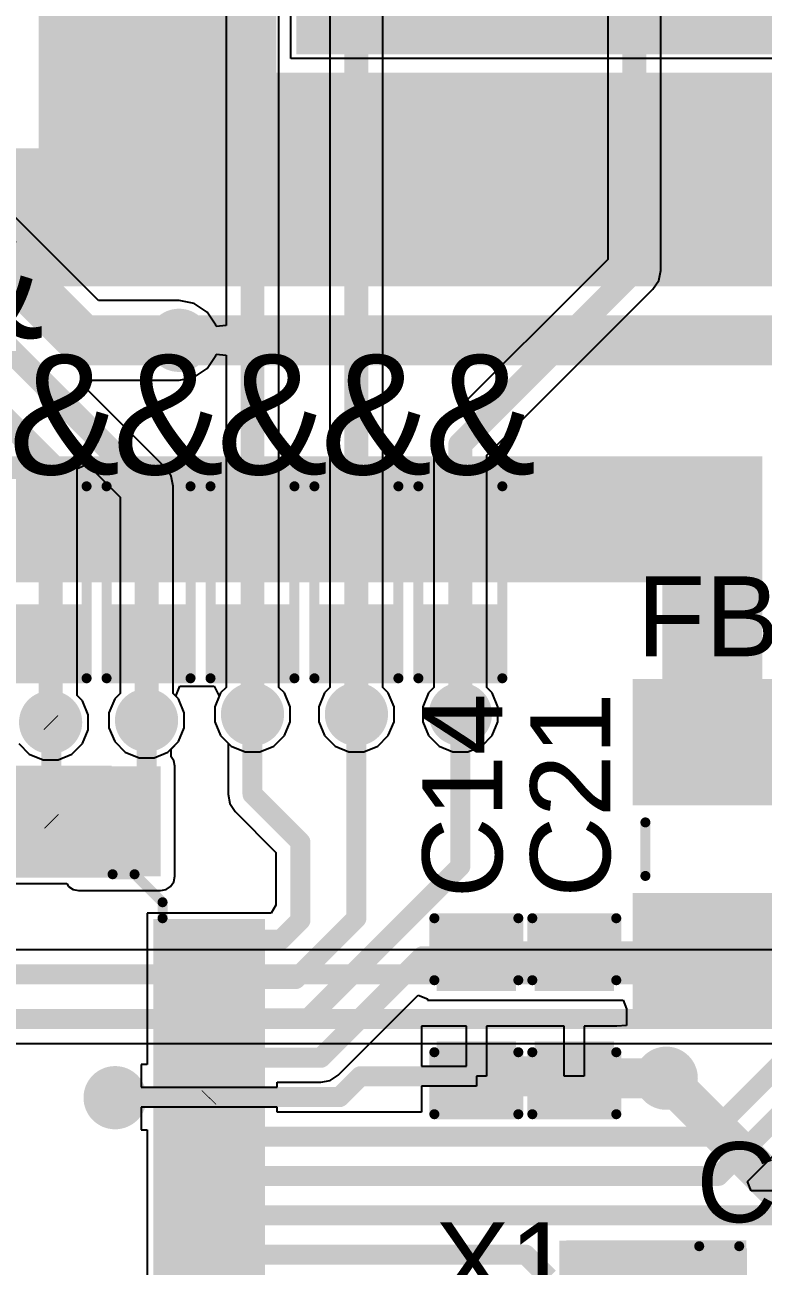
# Model space of a CAD drawing. Header units: millimetres. Extents: x -0.21 to 3.18, y -0.07 to 2.49.
# Drawn here: x 2.053 to 2.423, y 1.281 to 1.902 of the extents above; entities that cross this region are included whole.
import ezdxf

# ---------------------------------------------------------------- set-up
doc = ezdxf.new("R2010")
doc.units = ezdxf.units.MM
doc.header["$MEASUREMENT"] = 0
for name, color, linetype in [('BottomLayer', 5, 'Continuous'), ('BottomSolder', 6, 'Continuous'), ('TopLayer', 1, 'Continuous'), ('TopOverlay', 2, 'Continuous'), ('TopPaste', 8, 'Continuous'), ('TopSolder', 216, 'Continuous'), ('ViaHoleLayer', 16, 'Continuous')]:
    doc.layers.add(name, color=color, linetype=linetype)
doc.styles.add('Arial', font='', dxfattribs={"height": 0.2})
doc.styles.get('Arial').set_extended_font_data('Arial')

# ---------------------------------------------------------------- blocks, each defined once
blk = doc.blocks.new('48_LQFP__7_7___16')
at = {"layer": 'TopLayer'}
for points in [[(-0.14331, 0.05551), (-0.14331, 0.04291), (-0.19134, 0.04291), (-0.19134, 0.05551)], [(-0.14331, 0.03583), (-0.14331, 0.02323), (-0.19134, 0.02323), (-0.19134, 0.03583)], [(-0.14331, 0.01614), (-0.14331, 0.00354), (-0.19134, 0.00354), (-0.19134, 0.01614)], [(-0.14331, -0.00354), (-0.14331, -0.01614), (-0.19134, -0.01614), (-0.19134, -0.00354)], [(-0.14331, -0.02323), (-0.14331, -0.03583), (-0.19134, -0.03583), (-0.19134, -0.02323)], [(-0.14331, -0.04291), (-0.14331, -0.05551), (-0.19134, -0.05551), (-0.19134, -0.04291)], [(-0.14331, -0.0626), (-0.14331, -0.0752), (-0.19134, -0.0752), (-0.19134, -0.0626)], [(-0.14331, -0.08228), (-0.14331, -0.09488), (-0.19134, -0.09488), (-0.19134, -0.08228)], [(-0.14331, -0.10197), (-0.14331, -0.11457), (-0.19134, -0.11457), (-0.19134, -0.10197)], [(-0.10197, -0.14331), (-0.10197, -0.19134), (-0.11457, -0.19134), (-0.11457, -0.14331)], [(-0.08228, -0.14331), (-0.08228, -0.19134), (-0.09488, -0.19134), (-0.09488, -0.14331)], [(-0.0626, -0.14331), (-0.0626, -0.19134), (-0.0752, -0.19134), (-0.0752, -0.14331)]]:
    blk.add_hatch(color=1, dxfattribs=at).paths.add_polyline_path(points)
at = {"layer": 'TopPaste'}
for points in [[(-0.14331, 0.05551), (-0.14331, 0.04291), (-0.19134, 0.04291), (-0.19134, 0.05551)], [(-0.14331, 0.03583), (-0.14331, 0.02323), (-0.19134, 0.02323), (-0.19134, 0.03583)], [(-0.14331, 0.01614), (-0.14331, 0.00354), (-0.19134, 0.00354), (-0.19134, 0.01614)], [(-0.14331, -0.00354), (-0.14331, -0.01614), (-0.19134, -0.01614), (-0.19134, -0.00354)], [(-0.14331, -0.02323), (-0.14331, -0.03583), (-0.19134, -0.03583), (-0.19134, -0.02323)], [(-0.14331, -0.04291), (-0.14331, -0.05551), (-0.19134, -0.05551), (-0.19134, -0.04291)], [(-0.14331, -0.0626), (-0.14331, -0.0752), (-0.19134, -0.0752), (-0.19134, -0.0626)], [(-0.14331, -0.08228), (-0.14331, -0.09488), (-0.19134, -0.09488), (-0.19134, -0.08228)], [(-0.14331, -0.10197), (-0.14331, -0.11457), (-0.19134, -0.11457), (-0.19134, -0.10197)], [(-0.10197, -0.14331), (-0.10197, -0.19134), (-0.11457, -0.19134), (-0.11457, -0.14331)], [(-0.08228, -0.14331), (-0.08228, -0.19134), (-0.09488, -0.19134), (-0.09488, -0.14331)], [(-0.0626, -0.14331), (-0.0626, -0.19134), (-0.0752, -0.19134), (-0.0752, -0.14331)]]:
    blk.add_hatch(color=8, dxfattribs=at).paths.add_polyline_path(points)
at = {"layer": 'TopSolder'}
for points in [[(-0.13931, 0.05951), (-0.13931, 0.03891), (-0.19534, 0.03891), (-0.19534, 0.05951)], [(-0.13931, 0.03983), (-0.13931, 0.01923), (-0.19534, 0.01923), (-0.19534, 0.03983)], [(-0.13931, 0.02014), (-0.13931, -0.00046), (-0.19534, -0.00046), (-0.19534, 0.02014)], [(-0.13931, 0.00046), (-0.13931, -0.02014), (-0.19534, -0.02014), (-0.19534, 0.00046)], [(-0.13931, -0.01923), (-0.13931, -0.03983), (-0.19534, -0.03983), (-0.19534, -0.01923)], [(-0.13931, -0.03891), (-0.13931, -0.05951), (-0.19534, -0.05951), (-0.19534, -0.03891)], [(-0.13931, -0.0586), (-0.13931, -0.0792), (-0.19534, -0.0792), (-0.19534, -0.0586)], [(-0.13931, -0.07828), (-0.13931, -0.09888), (-0.19534, -0.09888), (-0.19534, -0.07828)], [(-0.13931, -0.09797), (-0.13931, -0.11857), (-0.19534, -0.11857), (-0.19534, -0.09797)], [(-0.09797, -0.13931), (-0.09797, -0.19534), (-0.11857, -0.19534), (-0.11857, -0.13931)], [(-0.07828, -0.13931), (-0.07828, -0.19534), (-0.09888, -0.19534), (-0.09888, -0.13931)], [(-0.0586, -0.13931), (-0.0586, -0.19534), (-0.0792, -0.19534), (-0.0792, -0.13931)]]:
    blk.add_hatch(color=216, dxfattribs=at).paths.add_polyline_path(points)
at = {"layer": 'TopOverlay', "const_width": 0.005}
for points in [[(-0.144, -0.119), (-0.144, -0.127)], [(-0.13, -0.141), (-0.144, -0.127)], [(-0.119, -0.141), (-0.13, -0.141)]]:
    blk.add_lwpolyline(points, dxfattribs=at)
at = {"layer": 'TopOverlay', "const_width": 0.0025}
for points in [[(-0.14525, -0.119, 1), (-0.14275, -0.119, 1)], [(-0.14525, -0.127, 1), (-0.14275, -0.127, 1)], [(-0.14525, -0.127, 1), (-0.14275, -0.127, 1)], [(-0.13125, -0.141, 1), (-0.12875, -0.141, 1)], [(-0.13125, -0.141, 1), (-0.12875, -0.141, 1)], [(-0.12025, -0.141, 1), (-0.11775, -0.141, 1)]]:
    blk.add_lwpolyline(points, format="xyb", close=True, dxfattribs=at)
blk = doc.blocks.new('SMD2012_2P_18')
at = {"layer": 'TopLayer'}
for points in [[(-0.04331, 0.02756), (-0.01575, 0.02756), (-0.01575, -0.02756), (-0.04331, -0.02756)], [(0.01575, 0.02756), (0.04331, 0.02756), (0.04331, -0.02756), (0.01575, -0.02756)]]:
    blk.add_hatch(color=1, dxfattribs=at).paths.add_polyline_path(points)
at = {"layer": 'TopPaste'}
for points in [[(-0.04331, 0.02756), (-0.01575, 0.02756), (-0.01575, -0.02756), (-0.04331, -0.02756)], [(0.01575, 0.02756), (0.04331, 0.02756), (0.04331, -0.02756), (0.01575, -0.02756)]]:
    blk.add_hatch(color=8, dxfattribs=at).paths.add_polyline_path(points)
at = {"layer": 'TopSolder'}
for points in [[(-0.04731, 0.03156), (-0.01175, 0.03156), (-0.01175, -0.03156), (-0.04731, -0.03156)], [(0.01175, 0.03156), (0.04731, 0.03156), (0.04731, -0.03156), (0.01175, -0.03156)]]:
    blk.add_hatch(color=216, dxfattribs=at).paths.add_polyline_path(points)
at = {"layer": 'TopOverlay', "const_width": 0.005}
for points in [[(0.007, 0.024), (-0.007, 0.024)], [(0.007, -0.024), (-0.007, -0.024)]]:
    blk.add_lwpolyline(points, dxfattribs=at)
at = {"layer": 'TopOverlay', "const_width": 0.0025}
for points in [[(-0.00825, 0.024, 1), (-0.00575, 0.024, 1)], [(0.00575, 0.024, 1), (0.00825, 0.024, 1)], [(-0.00825, -0.024, 1), (-0.00575, -0.024, 1)], [(0.00575, -0.024, 1), (0.00825, -0.024, 1)]]:
    blk.add_lwpolyline(points, format="xyb", close=True, dxfattribs=at)
blk = doc.blocks.new('R___0603_26')
at = {"layer": 'TopLayer'}
for points in [[(-0.015, 0.0175), (-0.015, -0.0175), (-0.045, -0.0175), (-0.045, 0.0175)], [(0.045, 0.0175), (0.045, -0.0175), (0.015, -0.0175), (0.015, 0.0175)]]:
    blk.add_hatch(color=1, dxfattribs=at).paths.add_polyline_path(points)
at = {"layer": 'TopPaste'}
for points in [[(-0.015, 0.0175), (-0.015, -0.0175), (-0.045, -0.0175), (-0.045, 0.0175)], [(0.045, 0.0175), (0.045, -0.0175), (0.015, -0.0175), (0.015, 0.0175)]]:
    blk.add_hatch(color=8, dxfattribs=at).paths.add_polyline_path(points)
at = {"layer": 'TopSolder'}
for points in [[(-0.011, 0.0215), (-0.011, -0.0215), (-0.049, -0.0215), (-0.049, 0.0215)], [(0.049, 0.0215), (0.049, -0.0215), (0.011, -0.0215), (0.011, 0.0215)]]:
    blk.add_hatch(color=216, dxfattribs=at).paths.add_polyline_path(points)
at = {"layer": 'TopOverlay', "const_width": 0.005}
for points in [[(-0.048, -0.021), (-0.048, 0.021)], [(0.048, 0.021), (-0.048, 0.021)], [(0.048, -0.021), (0.048, 0.021)], [(0.048, -0.021), (-0.048, -0.021)]]:
    blk.add_lwpolyline(points, dxfattribs=at)
at = {"layer": 'TopOverlay', "const_width": 0.0025}
for points in [[(-0.04925, 0.021, 1), (-0.04675, 0.021, 1)], [(-0.04925, 0.021, 1), (-0.04675, 0.021, 1)], [(0.04675, 0.021, 1), (0.04925, 0.021, 1)], [(0.04675, 0.021, 1), (0.04925, 0.021, 1)], [(-0.04925, -0.021, 1), (-0.04675, -0.021, 1)], [(-0.04925, -0.021, 1), (-0.04675, -0.021, 1)], [(0.04675, -0.021, 1), (0.04925, -0.021, 1)], [(0.04675, -0.021, 1), (0.04925, -0.021, 1)]]:
    blk.add_lwpolyline(points, format="xyb", close=True, dxfattribs=at)
blk = doc.blocks.new('R___0603_27')
at = {"layer": 'TopLayer'}
for points in [[(-0.015, 0.0175), (-0.015, -0.0175), (-0.045, -0.0175), (-0.045, 0.0175)], [(0.045, 0.0175), (0.045, -0.0175), (0.015, -0.0175), (0.015, 0.0175)]]:
    blk.add_hatch(color=1, dxfattribs=at).paths.add_polyline_path(points)
at = {"layer": 'TopPaste'}
for points in [[(-0.015, 0.0175), (-0.015, -0.0175), (-0.045, -0.0175), (-0.045, 0.0175)], [(0.045, 0.0175), (0.045, -0.0175), (0.015, -0.0175), (0.015, 0.0175)]]:
    blk.add_hatch(color=8, dxfattribs=at).paths.add_polyline_path(points)
at = {"layer": 'TopSolder'}
for points in [[(-0.011, 0.0215), (-0.011, -0.0215), (-0.049, -0.0215), (-0.049, 0.0215)], [(0.049, 0.0215), (0.049, -0.0215), (0.011, -0.0215), (0.011, 0.0215)]]:
    blk.add_hatch(color=216, dxfattribs=at).paths.add_polyline_path(points)
at = {"layer": 'TopOverlay', "const_width": 0.005}
for points in [[(-0.048, -0.021), (-0.048, 0.021)], [(0.048, 0.021), (-0.048, 0.021)], [(0.048, -0.021), (0.048, 0.021)], [(0.048, -0.021), (-0.048, -0.021)]]:
    blk.add_lwpolyline(points, dxfattribs=at)
at = {"layer": 'TopOverlay', "const_width": 0.0025}
for points in [[(-0.04925, 0.021, 1), (-0.04675, 0.021, 1)], [(-0.04925, 0.021, 1), (-0.04675, 0.021, 1)], [(0.04675, 0.021, 1), (0.04925, 0.021, 1)], [(0.04675, 0.021, 1), (0.04925, 0.021, 1)], [(-0.04925, -0.021, 1), (-0.04675, -0.021, 1)], [(-0.04925, -0.021, 1), (-0.04675, -0.021, 1)], [(0.04675, -0.021, 1), (0.04925, -0.021, 1)], [(0.04675, -0.021, 1), (0.04925, -0.021, 1)]]:
    blk.add_lwpolyline(points, format="xyb", close=True, dxfattribs=at)
blk = doc.blocks.new('R___0603_29')
at = {"layer": 'TopLayer'}
for points in [[(-0.015, 0.0175), (-0.015, -0.0175), (-0.045, -0.0175), (-0.045, 0.0175)], [(0.045, 0.0175), (0.045, -0.0175), (0.015, -0.0175), (0.015, 0.0175)]]:
    blk.add_hatch(color=1, dxfattribs=at).paths.add_polyline_path(points)
at = {"layer": 'TopPaste'}
for points in [[(-0.015, 0.0175), (-0.015, -0.0175), (-0.045, -0.0175), (-0.045, 0.0175)], [(0.045, 0.0175), (0.045, -0.0175), (0.015, -0.0175), (0.015, 0.0175)]]:
    blk.add_hatch(color=8, dxfattribs=at).paths.add_polyline_path(points)
at = {"layer": 'TopSolder'}
for points in [[(-0.011, 0.0215), (-0.011, -0.0215), (-0.049, -0.0215), (-0.049, 0.0215)], [(0.049, 0.0215), (0.049, -0.0215), (0.011, -0.0215), (0.011, 0.0215)]]:
    blk.add_hatch(color=216, dxfattribs=at).paths.add_polyline_path(points)
at = {"layer": 'TopOverlay', "const_width": 0.005}
for points in [[(-0.048, -0.021), (-0.048, 0.021)], [(0.048, 0.021), (-0.048, 0.021)], [(0.048, -0.021), (0.048, 0.021)], [(0.048, -0.021), (-0.048, -0.021)]]:
    blk.add_lwpolyline(points, dxfattribs=at)
at = {"layer": 'TopOverlay', "const_width": 0.0025}
for points in [[(-0.04925, 0.021, 1), (-0.04675, 0.021, 1)], [(-0.04925, 0.021, 1), (-0.04675, 0.021, 1)], [(0.04675, 0.021, 1), (0.04925, 0.021, 1)], [(0.04675, 0.021, 1), (0.04925, 0.021, 1)], [(-0.04925, -0.021, 1), (-0.04675, -0.021, 1)], [(-0.04925, -0.021, 1), (-0.04675, -0.021, 1)], [(0.04675, -0.021, 1), (0.04925, -0.021, 1)], [(0.04675, -0.021, 1), (0.04925, -0.021, 1)]]:
    blk.add_lwpolyline(points, format="xyb", close=True, dxfattribs=at)
blk = doc.blocks.new('R___0603_37')
at = {"layer": 'TopLayer'}
for points in [[(-0.015, 0.0175), (-0.015, -0.0175), (-0.045, -0.0175), (-0.045, 0.0175)], [(0.045, 0.0175), (0.045, -0.0175), (0.015, -0.0175), (0.015, 0.0175)]]:
    blk.add_hatch(color=1, dxfattribs=at).paths.add_polyline_path(points)
at = {"layer": 'TopPaste'}
for points in [[(-0.015, 0.0175), (-0.015, -0.0175), (-0.045, -0.0175), (-0.045, 0.0175)], [(0.045, 0.0175), (0.045, -0.0175), (0.015, -0.0175), (0.015, 0.0175)]]:
    blk.add_hatch(color=8, dxfattribs=at).paths.add_polyline_path(points)
at = {"layer": 'TopSolder'}
for points in [[(-0.011, 0.0215), (-0.011, -0.0215), (-0.049, -0.0215), (-0.049, 0.0215)], [(0.049, 0.0215), (0.049, -0.0215), (0.011, -0.0215), (0.011, 0.0215)]]:
    blk.add_hatch(color=216, dxfattribs=at).paths.add_polyline_path(points)
at = {"layer": 'TopOverlay', "const_width": 0.005}
for points in [[(-0.048, -0.021), (-0.048, 0.021)], [(0.048, 0.021), (-0.048, 0.021)], [(0.048, -0.021), (0.048, 0.021)], [(0.048, -0.021), (-0.048, -0.021)]]:
    blk.add_lwpolyline(points, dxfattribs=at)
at = {"layer": 'TopOverlay', "const_width": 0.0025}
for points in [[(-0.04925, 0.021, 1), (-0.04675, 0.021, 1)], [(-0.04925, 0.021, 1), (-0.04675, 0.021, 1)], [(0.04675, 0.021, 1), (0.04925, 0.021, 1)], [(0.04675, 0.021, 1), (0.04925, 0.021, 1)], [(-0.04925, -0.021, 1), (-0.04675, -0.021, 1)], [(-0.04925, -0.021, 1), (-0.04675, -0.021, 1)], [(0.04675, -0.021, 1), (0.04925, -0.021, 1)], [(0.04675, -0.021, 1), (0.04925, -0.021, 1)]]:
    blk.add_lwpolyline(points, format="xyb", close=True, dxfattribs=at)
blk = doc.blocks.new('R___0603_38')
at = {"layer": 'TopLayer'}
for points in [[(-0.015, 0.0175), (-0.015, -0.0175), (-0.045, -0.0175), (-0.045, 0.0175)], [(0.045, 0.0175), (0.045, -0.0175), (0.015, -0.0175), (0.015, 0.0175)]]:
    blk.add_hatch(color=1, dxfattribs=at).paths.add_polyline_path(points)
at = {"layer": 'TopPaste'}
for points in [[(-0.015, 0.0175), (-0.015, -0.0175), (-0.045, -0.0175), (-0.045, 0.0175)], [(0.045, 0.0175), (0.045, -0.0175), (0.015, -0.0175), (0.015, 0.0175)]]:
    blk.add_hatch(color=8, dxfattribs=at).paths.add_polyline_path(points)
at = {"layer": 'TopSolder'}
for points in [[(-0.011, 0.0215), (-0.011, -0.0215), (-0.049, -0.0215), (-0.049, 0.0215)], [(0.049, 0.0215), (0.049, -0.0215), (0.011, -0.0215), (0.011, 0.0215)]]:
    blk.add_hatch(color=216, dxfattribs=at).paths.add_polyline_path(points)
at = {"layer": 'TopOverlay', "const_width": 0.005}
for points in [[(-0.048, -0.021), (-0.048, 0.021)], [(0.048, 0.021), (-0.048, 0.021)], [(0.048, -0.021), (0.048, 0.021)], [(0.048, -0.021), (-0.048, -0.021)]]:
    blk.add_lwpolyline(points, dxfattribs=at)
at = {"layer": 'TopOverlay', "const_width": 0.0025}
for points in [[(-0.04925, 0.021, 1), (-0.04675, 0.021, 1)], [(-0.04925, 0.021, 1), (-0.04675, 0.021, 1)], [(0.04675, 0.021, 1), (0.04925, 0.021, 1)], [(0.04675, 0.021, 1), (0.04925, 0.021, 1)], [(-0.04925, -0.021, 1), (-0.04675, -0.021, 1)], [(-0.04925, -0.021, 1), (-0.04675, -0.021, 1)], [(0.04675, -0.021, 1), (0.04925, -0.021, 1)], [(0.04675, -0.021, 1), (0.04925, -0.021, 1)]]:
    blk.add_lwpolyline(points, format="xyb", close=True, dxfattribs=at)
blk = doc.blocks.new('IND_1206_76')
at = {"layer": 'TopLayer'}
for points in [[(-0.0811, 0.03583), (-0.02598, 0.03583), (-0.02598, -0.03583), (-0.0811, -0.03583)], [(0.02598, 0.03583), (0.0811, 0.03583), (0.0811, -0.03583), (0.02598, -0.03583)]]:
    blk.add_hatch(color=1, dxfattribs=at).paths.add_polyline_path(points)
at = {"layer": 'TopPaste'}
for points in [[(-0.0811, 0.03583), (-0.02598, 0.03583), (-0.02598, -0.03583), (-0.0811, -0.03583)], [(0.02598, 0.03583), (0.0811, 0.03583), (0.0811, -0.03583), (0.02598, -0.03583)]]:
    blk.add_hatch(color=8, dxfattribs=at).paths.add_polyline_path(points)
at = {"layer": 'TopSolder'}
for points in [[(-0.0851, 0.03983), (-0.02198, 0.03983), (-0.02198, -0.03983), (-0.0851, -0.03983)], [(0.02198, 0.03983), (0.0851, 0.03983), (0.0851, -0.03983), (0.02198, -0.03983)]]:
    blk.add_hatch(color=216, dxfattribs=at).paths.add_polyline_path(points)
at = {"layer": 'TopOverlay', "const_width": 0.005}
for points in [[(0.01339, 0.03343), (-0.01339, 0.03343)], [(0.01339, -0.03343), (-0.01339, -0.03343)]]:
    blk.add_lwpolyline(points, dxfattribs=at)
at = {"layer": 'TopOverlay', "const_width": 0.0025}
for points in [[(-0.01464, 0.03343, 1), (-0.01214, 0.03343, 1)], [(0.01214, 0.03343, 1), (0.01464, 0.03343, 1)], [(-0.01464, -0.03343, 1), (-0.01214, -0.03343, 1)], [(0.01214, -0.03343, 1), (0.01464, -0.03343, 1)]]:
    blk.add_lwpolyline(points, format="xyb", close=True, dxfattribs=at)
blk = doc.blocks.new('C___0603_112')
at = {"layer": 'TopLayer'}
for points in [[(-0.015, 0.0175), (-0.015, -0.0175), (-0.045, -0.0175), (-0.045, 0.0175)], [(0.045, 0.0175), (0.045, -0.0175), (0.015, -0.0175), (0.015, 0.0175)]]:
    blk.add_hatch(color=1, dxfattribs=at).paths.add_polyline_path(points)
at = {"layer": 'TopPaste'}
for points in [[(-0.015, 0.0175), (-0.015, -0.0175), (-0.045, -0.0175), (-0.045, 0.0175)], [(0.045, 0.0175), (0.045, -0.0175), (0.015, -0.0175), (0.015, 0.0175)]]:
    blk.add_hatch(color=8, dxfattribs=at).paths.add_polyline_path(points)
at = {"layer": 'TopSolder'}
for points in [[(-0.01264, 0.01986), (-0.01264, -0.01986), (-0.04736, -0.01986), (-0.04736, 0.01986)], [(0.04736, 0.01986), (0.04736, -0.01986), (0.01264, -0.01986), (0.01264, 0.01986)]]:
    blk.add_hatch(color=216, dxfattribs=at).paths.add_polyline_path(points)
at = {"layer": 'TopOverlay', "const_width": 0.005}
for points in [[(-0.049, 0.021), (-0.049, -0.021)], [(-0.049, 0.021), (-0.018, 0.021)], [(0.018, 0.021), (0.049, 0.021)], [(0.049, 0.021), (0.049, -0.021)], [(-0.049, -0.021), (-0.018, -0.021)], [(0.018, -0.021), (0.049, -0.021)]]:
    blk.add_lwpolyline(points, dxfattribs=at)
at = {"layer": 'TopOverlay', "const_width": 0.0025}
for points in [[(-0.05025, 0.021, 1), (-0.04775, 0.021, 1)], [(-0.05025, 0.021, 1), (-0.04775, 0.021, 1)], [(-0.01925, 0.021, 1), (-0.01675, 0.021, 1)], [(0.01675, 0.021, 1), (0.01925, 0.021, 1)], [(0.04775, 0.021, 1), (0.05025, 0.021, 1)], [(0.04775, 0.021, 1), (0.05025, 0.021, 1)], [(-0.05025, -0.021, 1), (-0.04775, -0.021, 1)], [(-0.05025, -0.021, 1), (-0.04775, -0.021, 1)], [(-0.01925, -0.021, 1), (-0.01675, -0.021, 1)], [(0.01675, -0.021, 1), (0.01925, -0.021, 1)], [(0.04775, -0.021, 1), (0.05025, -0.021, 1)], [(0.04775, -0.021, 1), (0.05025, -0.021, 1)]]:
    blk.add_lwpolyline(points, format="xyb", close=True, dxfattribs=at)
blk = doc.blocks.new('C___0603_119')
at = {"layer": 'TopLayer'}
for points in [[(-0.015, 0.0175), (-0.015, -0.0175), (-0.045, -0.0175), (-0.045, 0.0175)], [(0.045, 0.0175), (0.045, -0.0175), (0.015, -0.0175), (0.015, 0.0175)]]:
    blk.add_hatch(color=1, dxfattribs=at).paths.add_polyline_path(points)
at = {"layer": 'TopPaste'}
for points in [[(-0.015, 0.0175), (-0.015, -0.0175), (-0.045, -0.0175), (-0.045, 0.0175)], [(0.045, 0.0175), (0.045, -0.0175), (0.015, -0.0175), (0.015, 0.0175)]]:
    blk.add_hatch(color=8, dxfattribs=at).paths.add_polyline_path(points)
at = {"layer": 'TopSolder'}
for points in [[(-0.01264, 0.01986), (-0.01264, -0.01986), (-0.04736, -0.01986), (-0.04736, 0.01986)], [(0.04736, 0.01986), (0.04736, -0.01986), (0.01264, -0.01986), (0.01264, 0.01986)]]:
    blk.add_hatch(color=216, dxfattribs=at).paths.add_polyline_path(points)
at = {"layer": 'TopOverlay', "const_width": 0.005}
for points in [[(-0.049, 0.021), (-0.049, -0.021)], [(-0.049, 0.021), (-0.018, 0.021)], [(0.018, 0.021), (0.049, 0.021)], [(0.049, 0.021), (0.049, -0.021)], [(-0.049, -0.021), (-0.018, -0.021)], [(0.018, -0.021), (0.049, -0.021)]]:
    blk.add_lwpolyline(points, dxfattribs=at)
at = {"layer": 'TopOverlay', "const_width": 0.0025}
for points in [[(-0.05025, 0.021, 1), (-0.04775, 0.021, 1)], [(-0.05025, 0.021, 1), (-0.04775, 0.021, 1)], [(-0.01925, 0.021, 1), (-0.01675, 0.021, 1)], [(0.01675, 0.021, 1), (0.01925, 0.021, 1)], [(0.04775, 0.021, 1), (0.05025, 0.021, 1)], [(0.04775, 0.021, 1), (0.05025, 0.021, 1)], [(-0.05025, -0.021, 1), (-0.04775, -0.021, 1)], [(-0.05025, -0.021, 1), (-0.04775, -0.021, 1)], [(-0.01925, -0.021, 1), (-0.01675, -0.021, 1)], [(0.01675, -0.021, 1), (0.01925, -0.021, 1)], [(0.04775, -0.021, 1), (0.05025, -0.021, 1)], [(0.04775, -0.021, 1), (0.05025, -0.021, 1)]]:
    blk.add_lwpolyline(points, format="xyb", close=True, dxfattribs=at)
blk = doc.blocks.new('C___0402_120')
at = {"layer": 'TopLayer'}
for points in [[(-0.0275, -0.0125), (-0.0275, 0.0125), (-0.0095, 0.0125), (-0.0095, -0.0125)], [(0.0095, -0.0125), (0.0095, 0.0125), (0.0275, 0.0125), (0.0275, -0.0125)]]:
    blk.add_hatch(color=1, dxfattribs=at).paths.add_polyline_path(points)
at = {"layer": 'TopPaste'}
for points in [[(-0.0275, -0.0125), (-0.0275, 0.0125), (-0.0095, 0.0125), (-0.0095, -0.0125)], [(0.0095, -0.0125), (0.0095, 0.0125), (0.0275, 0.0125), (0.0275, -0.0125)]]:
    blk.add_hatch(color=8, dxfattribs=at).paths.add_polyline_path(points)
at = {"layer": 'TopSolder'}
for points in [[(-0.02986, -0.01486), (-0.02986, 0.01486), (-0.00714, 0.01486), (-0.00714, -0.01486)], [(0.00714, -0.01486), (0.00714, 0.01486), (0.02986, 0.01486), (0.02986, -0.01486)]]:
    blk.add_hatch(color=216, dxfattribs=at).paths.add_polyline_path(points)
at = {"layer": 'TopOverlay', "const_width": 0.005}
for points in [[(-0.011, 0.016), (-0.031, 0.016)], [(-0.031, 0.016), (-0.031, -0.016)], [(0.031, 0.016), (0.011, 0.016)], [(0.031, 0.016), (0.031, -0.016)], [(-0.011, -0.016), (-0.031, -0.016)], [(0.031, -0.016), (0.011, -0.016)]]:
    blk.add_lwpolyline(points, dxfattribs=at)
at = {"layer": 'TopOverlay', "const_width": 0.0025}
for points in [[(-0.03225, 0.016, 1), (-0.02975, 0.016, 1)], [(-0.03225, 0.016, 1), (-0.02975, 0.016, 1)], [(-0.01225, 0.016, 1), (-0.00975, 0.016, 1)], [(0.00975, 0.016, 1), (0.01225, 0.016, 1)], [(0.02975, 0.016, 1), (0.03225, 0.016, 1)], [(0.02975, 0.016, 1), (0.03225, 0.016, 1)], [(-0.03225, -0.016, 1), (-0.02975, -0.016, 1)], [(-0.03225, -0.016, 1), (-0.02975, -0.016, 1)], [(-0.01225, -0.016, 1), (-0.00975, -0.016, 1)], [(0.00975, -0.016, 1), (0.01225, -0.016, 1)], [(0.02975, -0.016, 1), (0.03225, -0.016, 1)], [(0.02975, -0.016, 1), (0.03225, -0.016, 1)]]:
    blk.add_lwpolyline(points, format="xyb", close=True, dxfattribs=at)

msp = doc.modelspace()

# ---------------------------------------------------------------- hatches: boundary and pattern name
at = {"layer": 'BottomLayer'}
h = msp.add_hatch(color=5, dxfattribs=at)
edge = h.paths.add_edge_path()
edge.add_arc((2.13024, 1.744), 0.01181, 0, 360)
h = msp.add_hatch(color=5, dxfattribs=at)
edge = h.paths.add_edge_path()
edge.add_arc((2.066, 1.553), 0.01181, 0, 360)
h = msp.add_hatch(color=5, dxfattribs=at)
edge = h.paths.add_edge_path()
edge.add_arc((2.114, 1.554), 0.01181, 0, 360)
h = msp.add_hatch(color=5, dxfattribs=at)
edge = h.paths.add_edge_path()
edge.add_arc((2.167, 1.557), 0.01181, 0, 360)
h = msp.add_hatch(color=5, dxfattribs=at)
edge = h.paths.add_edge_path()
edge.add_arc((2.219, 1.557), 0.01181, 0, 360)
h = msp.add_hatch(color=5, dxfattribs=at)
edge = h.paths.add_edge_path()
edge.add_arc((2.271, 1.557), 0.01181, 0, 360)
h = msp.add_hatch(color=5, dxfattribs=at)
edge = h.paths.add_edge_path()
edge.add_arc((2.374, 1.375), 0.01181, 0, 360)
h = msp.add_hatch(color=5, dxfattribs=at)
edge = h.paths.add_edge_path()
edge.add_arc((2.09826, 1.36526), 0.01181, 0, 360)
at = {"layer": 'BottomSolder'}
h = msp.add_hatch(color=6, dxfattribs=at)
edge = h.paths.add_edge_path()
edge.add_arc((2.13024, 1.744), 0.01581, 0, 360)
h = msp.add_hatch(color=6, dxfattribs=at)
edge = h.paths.add_edge_path()
edge.add_arc((2.167, 1.557), 0.01581, 0, 360)
h = msp.add_hatch(color=6, dxfattribs=at)
edge = h.paths.add_edge_path()
edge.add_arc((2.219, 1.557), 0.01581, 0, 360)
h = msp.add_hatch(color=6, dxfattribs=at)
edge = h.paths.add_edge_path()
edge.add_arc((2.271, 1.557), 0.01581, 0, 360)
h = msp.add_hatch(color=6, dxfattribs=at)
edge = h.paths.add_edge_path()
edge.add_arc((2.066, 1.553), 0.01581, 0, 360)
h = msp.add_hatch(color=6, dxfattribs=at)
edge = h.paths.add_edge_path()
edge.add_arc((2.114, 1.554), 0.01581, 0, 360)
h = msp.add_hatch(color=6, dxfattribs=at)
edge = h.paths.add_edge_path()
edge.add_arc((2.374, 1.375), 0.01581, 0, 360)
h = msp.add_hatch(color=6, dxfattribs=at)
edge = h.paths.add_edge_path()
edge.add_arc((2.09826, 1.36526), 0.01581, 0, 360)
at = {"layer": 'TopLayer'}
for points in [[(2.189, 1.887), (2.67141, 1.887), (2.67141, 2.016), (2.189, 2.016)], [(2.179, 1.92984), (2.06, 1.92984), (2.06, 1.83269), (2.179, 1.83269)], [(2.906, 1.771), (2.906, 1.87785), (2.167, 1.87785), (2.167, 1.771)], [(2.006, 1.771), (2.239, 1.771), (2.239, 1.84), (2.006, 1.84)], [(1.868, 1.623), (2.422, 1.623), (2.422, 1.686), (1.868, 1.686)], [(2.08, 1.476), (2.121, 1.476), (2.121, 1.531), (2.08, 1.531)], [(2.324, 1.261), (2.414, 1.261), (2.414, 1.294), (2.324, 1.294)]]:
    msp.add_hatch(color=1, dxfattribs=at).paths.add_polyline_path(points)
h = msp.add_hatch(color=1, dxfattribs=at)
edge = h.paths.add_edge_path()
edge.add_arc((2.13024, 1.744), 0.01181, 0, 360)
h = msp.add_hatch(color=1, dxfattribs=at)
edge = h.paths.add_edge_path()
edge.add_arc((2.066, 1.553), 0.01181, 0, 360)
h = msp.add_hatch(color=1, dxfattribs=at)
edge = h.paths.add_edge_path()
edge.add_arc((2.114, 1.554), 0.01181, 0, 360)
h = msp.add_hatch(color=1, dxfattribs=at)
edge = h.paths.add_edge_path()
edge.add_arc((2.167, 1.557), 0.01181, 0, 360)
h = msp.add_hatch(color=1, dxfattribs=at)
edge = h.paths.add_edge_path()
edge.add_arc((2.219, 1.557), 0.01181, 0, 360)
h = msp.add_hatch(color=1, dxfattribs=at)
edge = h.paths.add_edge_path()
edge.add_arc((2.271, 1.557), 0.01181, 0, 360)
h = msp.add_hatch(color=1, dxfattribs=at)
edge = h.paths.add_edge_path()
edge.add_arc((2.374, 1.375), 0.01181, 0, 360)
h = msp.add_hatch(color=1, dxfattribs=at)
edge = h.paths.add_edge_path()
edge.add_arc((2.09826, 1.36526), 0.01181, 0, 360)
at = {"layer": 'TopSolder'}
h = msp.add_hatch(color=216, dxfattribs=at)
edge = h.paths.add_edge_path()
edge.add_arc((2.13024, 1.744), 0.01581, 0, 360)
h = msp.add_hatch(color=216, dxfattribs=at)
edge = h.paths.add_edge_path()
edge.add_arc((2.167, 1.557), 0.01581, 0, 360)
h = msp.add_hatch(color=216, dxfattribs=at)
edge = h.paths.add_edge_path()
edge.add_arc((2.219, 1.557), 0.01581, 0, 360)
h = msp.add_hatch(color=216, dxfattribs=at)
edge = h.paths.add_edge_path()
edge.add_arc((2.271, 1.557), 0.01581, 0, 360)
h = msp.add_hatch(color=216, dxfattribs=at)
edge = h.paths.add_edge_path()
edge.add_arc((2.066, 1.553), 0.01581, 0, 360)
h = msp.add_hatch(color=216, dxfattribs=at)
edge = h.paths.add_edge_path()
edge.add_arc((2.114, 1.554), 0.01581, 0, 360)
h = msp.add_hatch(color=216, dxfattribs=at)
edge = h.paths.add_edge_path()
edge.add_arc((2.374, 1.375), 0.01581, 0, 360)
h = msp.add_hatch(color=216, dxfattribs=at)
edge = h.paths.add_edge_path()
edge.add_arc((2.09826, 1.36526), 0.01581, 0, 360)
at = {"layer": 'ViaHoleLayer'}
h = msp.add_hatch(color=16, dxfattribs=at)
edge = h.paths.add_edge_path()
edge.add_arc((2.13024, 1.744), 0.00591, 0, 360)
h = msp.add_hatch(color=16, dxfattribs=at)
edge = h.paths.add_edge_path()
edge.add_arc((2.066, 1.553), 0.00591, 0, 360)
h = msp.add_hatch(color=16, dxfattribs=at)
edge = h.paths.add_edge_path()
edge.add_arc((2.114, 1.554), 0.00591, 0, 360)
h = msp.add_hatch(color=16, dxfattribs=at)
edge = h.paths.add_edge_path()
edge.add_arc((2.167, 1.557), 0.00591, 0, 360)
h = msp.add_hatch(color=16, dxfattribs=at)
edge = h.paths.add_edge_path()
edge.add_arc((2.219, 1.557), 0.00591, 0, 360)
h = msp.add_hatch(color=16, dxfattribs=at)
edge = h.paths.add_edge_path()
edge.add_arc((2.271, 1.557), 0.00591, 0, 360)
h = msp.add_hatch(color=16, dxfattribs=at)
edge = h.paths.add_edge_path()
edge.add_arc((2.374, 1.375), 0.00591, 0, 360)
h = msp.add_hatch(color=16, dxfattribs=at)
edge = h.paths.add_edge_path()
edge.add_arc((2.09826, 1.36526), 0.00591, 0, 360)

# ---------------------------------------------------------------- linework, layer by layer
at = {"layer": 'BottomLayer'}
for p, q in [((2.34475, 2.17863), (2.34475, 1.78449)), ((2.37125, 1.779), (2.37125, 2.17863)), ((2.23225, 1.57035), (2.23225, 2.025)), ((2.20575, 2.01951), (2.20575, 1.57035)), ((2.18025, 1.57035), (2.18025, 2.004)), ((2.15375, 1.99851), (2.15375, 1.75144)), ((2.08995, 1.76388), (2.00679, 1.84705)), ((2.34475, 1.78449), (2.26163, 1.70137)), ((2.37025, 1.77393), (2.37125, 1.779)), ((2.28425, 1.68651), (2.36737, 1.76963)), ((2.36737, 1.76963), (2.37025, 1.77393)), ((2.13024, 1.76388), (2.08995, 1.76388)), ((2.13785, 1.76237), (2.13024, 1.76388)), ((2.1443, 1.75806), (2.13785, 1.76237)), ((2.14861, 1.75161), (2.1443, 1.75806)), ((2.14875, 1.75095), (2.14861, 1.75161)), ((2.15375, 1.75144), (2.14875, 1.75095)), ((2.1443, 1.72994), (2.14861, 1.73639)), ((2.14861, 1.73639), (2.14875, 1.73705)), ((2.14875, 1.73705), (2.15375, 1.73656)), ((2.15375, 1.73656), (2.15375, 1.57035)), ((2.13785, 1.72563), (2.1443, 1.72994)), ((2.08463, 1.71912), (2.0867, 1.72412)), ((2.0867, 1.72412), (2.13024, 1.72412)), ((2.13024, 1.72412), (2.13785, 1.72563)), ((2.12337, 1.68037), (2.08463, 1.71912)), ((2.26163, 1.70137), (2.25875, 1.69707)), ((2.25875, 1.69707), (2.25775, 1.692)), ((2.25775, 1.692), (2.25775, 1.57035)), ((2.28425, 1.57035), (2.28425, 1.68651)), ((2.07925, 1.67993), (2.08425, 1.682)), ((2.07925, 1.56635), (2.07925, 1.67993)), ((2.08425, 1.682), (2.10075, 1.66551)), ((2.12625, 1.67607), (2.12337, 1.68037)), ((2.12725, 1.671), (2.12625, 1.67607)), ((2.12725, 1.56735), (2.12725, 1.671)), ((2.10075, 1.66551), (2.10075, 1.56735)), ((2.08195, 1.56366), (2.07925, 1.56635)), ((2.09805, 1.56466), (2.09519, 1.55774)), ((2.10075, 1.56735), (2.09805, 1.56466)), ((2.12995, 1.56466), (2.12725, 1.56735)), ((2.13281, 1.55774), (2.12995, 1.56466)), ((2.15105, 1.56766), (2.14819, 1.56074)), ((2.15375, 1.57035), (2.15105, 1.56766)), ((2.18295, 1.56766), (2.18025, 1.57035)), ((2.18581, 1.56074), (2.18295, 1.56766)), ((2.20305, 1.56766), (2.20019, 1.56074)), ((2.20575, 1.57035), (2.20305, 1.56766)), ((2.23495, 1.56766), (2.23225, 1.57035)), ((2.23781, 1.56074), (2.23495, 1.56766)), ((2.25505, 1.56766), (2.25219, 1.56074)), ((2.25775, 1.57035), (2.25505, 1.56766)), ((2.28695, 1.56766), (2.28425, 1.57035)), ((2.28981, 1.56074), (2.28695, 1.56766)), ((2.08481, 1.55674), (2.08195, 1.56366)), ((2.14819, 1.56074), (2.14819, 1.55326)), ((2.18581, 1.55326), (2.18581, 1.56074)), ((2.20019, 1.56074), (2.20019, 1.55326)), ((2.23781, 1.55326), (2.23781, 1.56074)), ((2.25219, 1.56074), (2.25219, 1.55326)), ((2.28981, 1.55326), (2.28981, 1.56074)), ((2.08481, 1.54926), (2.08481, 1.55674)), ((2.09519, 1.55774), (2.09519, 1.55026)), ((2.13281, 1.55026), (2.13281, 1.55774)), ((2.14819, 1.55326), (2.15105, 1.54634)), ((2.18295, 1.54634), (2.18581, 1.55326)), ((2.20019, 1.55326), (2.20305, 1.54634)), ((2.23495, 1.54634), (2.23781, 1.55326)), ((2.25219, 1.55326), (2.25505, 1.54634)), ((2.28695, 1.54634), (2.28981, 1.55326)), ((2.08195, 1.54234), (2.08481, 1.54926)), ((2.09519, 1.55026), (2.09805, 1.54334)), ((2.12995, 1.54334), (2.13281, 1.55026)), ((2.15105, 1.54634), (2.15634, 1.54105)), ((2.17766, 1.54105), (2.18295, 1.54634)), ((2.20305, 1.54634), (2.20834, 1.54105)), ((2.22966, 1.54105), (2.23495, 1.54634)), ((2.25505, 1.54634), (2.26034, 1.54105)), ((2.28166, 1.54105), (2.28695, 1.54634)), ((2.05005, 1.54234), (2.05534, 1.53705)), ((2.07666, 1.53705), (2.08195, 1.54234)), ((2.09805, 1.54334), (2.10334, 1.53805)), ((2.12466, 1.53805), (2.12995, 1.54334)), ((2.15634, 1.54105), (2.16326, 1.53819)), ((2.17074, 1.53819), (2.17766, 1.54105)), ((2.20834, 1.54105), (2.21526, 1.53819)), ((2.22274, 1.53819), (2.22966, 1.54105)), ((2.26034, 1.54105), (2.26726, 1.53819)), ((2.27474, 1.53819), (2.28166, 1.54105)), ((2.05534, 1.53705), (2.06226, 1.53419)), ((2.06226, 1.53419), (2.06974, 1.53419)), ((2.06974, 1.53419), (2.07666, 1.53705)), ((2.10334, 1.53805), (2.11026, 1.53519)), ((2.11026, 1.53519), (2.11774, 1.53519)), ((2.11774, 1.53519), (2.12466, 1.53805)), ((2.16326, 1.53819), (2.17074, 1.53819)), ((2.21526, 1.53819), (2.22274, 1.53819)), ((2.26726, 1.53819), (2.27474, 1.53819)), ((2.79563, 1.43924), (2.00291, 1.43924)), ((1.96579, 1.39237), (2.77833, 1.39237))]:
    msp.add_line(p, q, dxfattribs=at)
for points, const_width in [([(2.358, 1.779), (2.358, 2.225)], 0.012), ([(1.56907, 2.17893), (2.066, 1.682)], 0.012), ([(1.758, 2.027), (2.114, 1.671)], 0.012), ([(2.219, 1.557), (2.219, 2.025)], 0.012), ([(2.167, 1.557), (2.167, 2.004)], 0.012), ([(1.9869, 1.83882), (2.08172, 1.744)], 0.025), ([(2.271, 1.692), (2.358, 1.779)], 0.012), ([(2.08172, 1.744), (2.13024, 1.744)], 0.025), ([(2.271, 1.557), (2.271, 1.692)], 0.012), ([(2.066, 1.553), (2.066, 1.682)], 0.012), ([(2.114, 1.554), (2.114, 1.671)], 0.012), ([(1.929, 1.427), (2.81, 1.427)], 0.01), ([(1.95142, 1.40461), (2.78339, 1.40461)], 0.01), ([(2.37469, 1.37431), (2.441, 1.308)], 0.02)]:
    msp.add_lwpolyline(points, dxfattribs=dict(at, const_width=const_width))
for points, const_width in [([(2.355, 1.779, 1), (2.361, 1.779, 1)], 0.006), ([(2.355, 1.779, 1), (2.361, 1.779, 1)], 0.006), ([(2.07547, 1.744, 1), (2.08797, 1.744, 1)], 0.0125), ([(2.07547, 1.744, 1), (2.08797, 1.744, 1)], 0.0125), ([(2.12399, 1.744, 1), (2.13649, 1.744, 1)], 0.0125), ([(2.268, 1.692, 1), (2.274, 1.692, 1)], 0.006), ([(2.268, 1.692, 1), (2.274, 1.692, 1)], 0.006), ([(2.063, 1.682, 1), (2.069, 1.682, 1)], 0.006), ([(2.063, 1.682, 1), (2.069, 1.682, 1)], 0.006), ([(2.111, 1.671, 1), (2.117, 1.671, 1)], 0.006), ([(2.111, 1.671, 1), (2.117, 1.671, 1)], 0.006), ([(2.063, 1.553, 1), (2.069, 1.553, 1)], 0.006), ([(2.111, 1.554, 1), (2.117, 1.554, 1)], 0.006), ([(2.164, 1.557, 1), (2.17, 1.557, 1)], 0.006), ([(2.216, 1.557, 1), (2.222, 1.557, 1)], 0.006), ([(2.268, 1.557, 1), (2.274, 1.557, 1)], 0.006), ([(2.36969, 1.37431, 1), (2.37969, 1.37431, 1)], 0.01)]:
    msp.add_lwpolyline(points, format="xyb", close=True, dxfattribs=dict(at, const_width=const_width))
at = {"layer": 'TopLayer'}
for p, q in [((2.18614, 1.88499), (2.18614, 1.92984)), ((2.647, 1.88499), (2.18614, 1.88499)), ((2.1286, 1.566), (2.13067, 1.571)), ((2.13067, 1.571), (2.1395, 1.571)), ((2.1395, 1.571), (2.1395, 1.571)), ((2.1395, 1.571), (2.1425, 1.571)), ((2.1425, 1.571), (2.1425, 1.571)), ((2.1425, 1.571), (2.14786, 1.571)), ((2.14786, 1.571), (2.15037, 1.566)), ((2.12995, 1.56466), (2.1286, 1.566)), ((2.13281, 1.55774), (2.12995, 1.56466)), ((2.15037, 1.566), (2.14819, 1.56074)), ((2.14819, 1.56074), (2.14819, 1.55326)), ((2.13281, 1.55026), (2.13281, 1.55774)), ((2.14819, 1.55326), (2.15105, 1.54634)), ((2.12995, 1.54334), (2.13281, 1.55026)), ((2.15105, 1.54634), (2.15476, 1.54263)), ((2.12623, 1.53963), (2.12995, 1.54334)), ((2.12623, 1.53576), (2.12623, 1.53963)), ((2.15476, 1.54263), (2.15476, 1.517)), ((2.12759, 1.53373), (2.12623, 1.53576)), ((2.12814, 1.531), (2.12759, 1.53373)), ((2.12814, 1.476), (2.12814, 1.531)), ((2.15476, 1.517), (2.1557, 1.51232)), ((2.1557, 1.51232), (2.15835, 1.50835)), ((2.15835, 1.50835), (2.17876, 1.48793)), ((2.17876, 1.48793), (2.17876, 1.46156)), ((2.00683, 1.47231), (2.07405, 1.47231)), ((2.07405, 1.47231), (2.07495, 1.47095)), ((2.12605, 1.47095), (2.12759, 1.47327)), ((2.12759, 1.47327), (2.12814, 1.476)), ((2.07495, 1.47095), (2.07727, 1.46941)), ((2.07727, 1.46941), (2.08, 1.46886)), ((2.08, 1.46886), (2.121, 1.46886)), ((2.121, 1.46886), (2.12373, 1.46941)), ((2.12373, 1.46941), (2.12605, 1.47095)), ((2.17876, 1.46156), (2.17634, 1.45757)), ((2.17634, 1.45757), (2.11431, 1.45757)), ((2.11431, 1.45757), (2.11431, 1.43097)), ((2.11431, 1.43097), (2.11431, 1.38183)), ((2.20986, 1.37656), (2.24988, 1.41658)), ((2.24988, 1.41658), (2.2545, 1.41466)), ((2.2545, 1.41466), (2.2545, 1.414)), ((2.2545, 1.414), (2.3525, 1.414)), ((2.3525, 1.414), (2.35417, 1.40969)), ((2.35417, 1.40969), (2.35417, 1.40144)), ((2.274, 1.401), (2.2515, 1.401)), ((2.2515, 1.401), (2.2515, 1.381)), ((2.274, 1.381), (2.274, 1.401)), ((2.323, 1.401), (2.284, 1.401)), ((2.284, 1.401), (2.284, 1.376)), ((2.323, 1.376), (2.323, 1.401)), ((2.34936, 1.401), (2.333, 1.401)), ((2.333, 1.401), (2.333, 1.376)), ((2.35417, 1.40144), (2.34936, 1.401)), ((2.11431, 1.38183), (2.11131, 1.38183)), ((2.11131, 1.38183), (2.11131, 1.37053)), ((2.2515, 1.381), (2.274, 1.381)), ((2.41463, 1.32333), (2.47007, 1.37876)), ((2.17934, 1.37053), (2.17934, 1.37298)), ((2.17934, 1.37298), (2.20121, 1.37298)), ((2.20121, 1.37298), (2.20589, 1.37391)), ((2.20589, 1.37391), (2.20986, 1.37656)), ((2.284, 1.376), (2.279, 1.376)), ((2.279, 1.376), (2.279, 1.371)), ((2.333, 1.376), (2.323, 1.376)), ((2.11131, 1.37053), (2.14532, 1.37053)), ((2.14532, 1.37053), (2.17934, 1.37053)), ((2.279, 1.371), (2.2515, 1.371)), ((2.2515, 1.371), (2.2515, 1.35808)), ((2.14532, 1.36053), (2.11131, 1.36053)), ((2.11131, 1.36053), (2.11131, 1.34923)), ((2.17934, 1.36053), (2.14532, 1.36053)), ((2.17934, 1.35808), (2.17934, 1.36053)), ((2.2515, 1.35808), (2.17934, 1.35808)), ((2.11131, 1.34923), (2.11431, 1.34923)), ((2.11431, 1.34923), (2.11431, 1.33254)), ((2.11431, 1.33254), (2.11431, 1.29317)), ((2.41654, 1.31871), (2.41463, 1.32333)), ((2.54376, 1.31871), (2.41654, 1.31871)), ((2.11431, 1.29317), (2.11431, 1.25944))]:
    msp.add_line(p, q, dxfattribs=at)
for points, const_width in [([(2.13024, 1.744), (2.51609, 1.744)], 0.025), ([(2.397, 1.54309), (2.397, 1.621)], 0.05), ([(2.063, 1.593), (2.066, 1.59)], 0.01), ([(2.114, 1.592), (2.115, 1.593)], 0.01), ([(2.114, 1.554), (2.114, 1.592)], 0.01), ([(2.167, 1.557), (2.167, 1.592)], 0.01), ([(2.271, 1.481), (2.271, 1.592)], 0.01), ([(2.066, 1.553), (2.066, 1.59)], 0.01), ([(2.219, 1.557), (2.219, 1.584)], 0.01), ([(2.39709, 1.543), (2.46, 1.543)], 0.045), ([(2.114, 1.53106), (2.114, 1.554)], 0.01), ([(2.167, 1.517), (2.167, 1.557)], 0.01), ([(2.219, 1.455), (2.219, 1.557)], 0.01), ([(2.397, 1.54309), (2.39709, 1.543)], 0.04), ([(2.066, 1.553), (2.06629, 1.55271)], 0.01), ([(2.06629, 1.50361), (2.06629, 1.55271)], 0.01), ([(2.08627, 1.51746), (2.08757, 1.51876)], 0.01), ([(2.08627, 1.50332), (2.08627, 1.51746)], 0.01), ([(2.08757, 1.51876), (2.10171, 1.51876)], 0.01), ([(2.167, 1.517), (2.191, 1.493)], 0.01), ([(2.06629, 1.50361), (2.06658, 1.50332)], 0.01), ([(2.191, 1.454), (2.191, 1.493)], 0.01), ([(2.1949, 1.4049), (2.271, 1.481)], 0.01), ([(2.18127, 1.44427), (2.191, 1.454)], 0.01), ([(2.18858, 1.42458), (2.219, 1.455)], 0.01), ([(2.14532, 1.44427), (2.18127, 1.44427)], 0.01), ([(2.20121, 1.38521), (2.252, 1.436)], 0.01), ([(2.252, 1.436), (2.279, 1.436)], 0.01), ([(2.279, 1.436), (2.328, 1.436)], 0.015), ([(2.328, 1.436), (2.397, 1.436)], 0.015), ([(2.14532, 1.42458), (2.18858, 1.42458)], 0.01), ([(2.14532, 1.4049), (2.1949, 1.4049)], 0.01), ([(2.39484, 1.34584), (2.455, 1.406)], 0.01), ([(2.40016, 1.32616), (2.465, 1.391)], 0.01), ([(2.14532, 1.38521), (2.20121, 1.38521)], 0.01), ([(2.279, 1.376), (2.328, 1.376)], 0.02), ([(2.329, 1.375), (2.374, 1.375)], 0.02), ([(2.374, 1.375), (2.37469, 1.375)], 0.02), ([(2.21053, 1.36553), (2.221, 1.376)], 0.01), ([(2.221, 1.376), (2.279, 1.376)], 0.01), ([(2.328, 1.376), (2.329, 1.375)], 0.01), ([(2.09826, 1.36526), (2.14506, 1.36526)], 0.01), ([(2.14506, 1.36526), (2.14532, 1.36553)], 0.01), ([(2.14532, 1.36553), (2.21053, 1.36553)], 0.01), ([(2.14532, 1.34584), (2.39484, 1.34584)], 0.01), ([(2.14532, 1.32616), (2.40016, 1.32616)], 0.01), ([(2.14532, 1.30647), (2.59653, 1.30647)], 0.01), ([(2.14532, 1.28679), (2.30366, 1.28679)], 0.01), ([(2.30366, 1.28679), (2.31522, 1.27522)], 0.01)]:
    msp.add_lwpolyline(points, dxfattribs=dict(at, const_width=const_width))
for points, const_width in [([(2.12399, 1.744, 1), (2.13649, 1.744, 1)], 0.0125), ([(2.3845, 1.621, 1), (2.4095, 1.621, 1)], 0.025), ([(2.0605, 1.593, 1), (2.0655, 1.593, 1)], 0.005), ([(2.1115, 1.592, 1), (2.1165, 1.592, 1)], 0.005), ([(2.1115, 1.592, 1), (2.1165, 1.592, 1)], 0.005), ([(2.1125, 1.593, 1), (2.1175, 1.593, 1)], 0.005), ([(2.1645, 1.592, 1), (2.1695, 1.592, 1)], 0.005), ([(2.2685, 1.592, 1), (2.2735, 1.592, 1)], 0.005), ([(2.0635, 1.59, 1), (2.0685, 1.59, 1)], 0.005), ([(2.0635, 1.59, 1), (2.0685, 1.59, 1)], 0.005), ([(2.2165, 1.584, 1), (2.2215, 1.584, 1)], 0.005), ([(2.3845, 1.54309, 1), (2.4095, 1.54309, 1)], 0.025), ([(2.38584, 1.543, 1), (2.40834, 1.543, 1)], 0.0225), ([(2.1115, 1.554, 1), (2.1165, 1.554, 1)], 0.005), ([(2.1115, 1.554, 1), (2.1165, 1.554, 1)], 0.005), ([(2.1645, 1.557, 1), (2.1695, 1.557, 1)], 0.005), ([(2.1645, 1.557, 1), (2.1695, 1.557, 1)], 0.005), ([(2.2165, 1.557, 1), (2.2215, 1.557, 1)], 0.005), ([(2.2165, 1.557, 1), (2.2215, 1.557, 1)], 0.005), ([(2.387, 1.54309, 1), (2.407, 1.54309, 1)], 0.02), ([(2.38709, 1.543, 1), (2.40709, 1.543, 1)], 0.02), ([(2.0635, 1.553, 1), (2.0685, 1.553, 1)], 0.005), ([(2.0635, 1.553, 1), (2.0685, 1.553, 1)], 0.005), ([(2.06379, 1.55271, 1), (2.06879, 1.55271, 1)], 0.005), ([(2.06379, 1.55271, 1), (2.06879, 1.55271, 1)], 0.005), ([(2.1115, 1.53106, 1), (2.1165, 1.53106, 1)], 0.005), ([(2.08377, 1.51746, 1), (2.08877, 1.51746, 1)], 0.005), ([(2.08377, 1.51746, 1), (2.08877, 1.51746, 1)], 0.005), ([(2.08507, 1.51876, 1), (2.09007, 1.51876, 1)], 0.005), ([(2.08507, 1.51876, 1), (2.09007, 1.51876, 1)], 0.005), ([(2.09921, 1.51876, 1), (2.10421, 1.51876, 1)], 0.005), ([(2.1645, 1.517, 1), (2.1695, 1.517, 1)], 0.005), ([(2.1645, 1.517, 1), (2.1695, 1.517, 1)], 0.005), ([(2.06379, 1.50361, 1), (2.06879, 1.50361, 1)], 0.005), ([(2.06379, 1.50361, 1), (2.06879, 1.50361, 1)], 0.005), ([(2.06408, 1.50332, 1), (2.06908, 1.50332, 1)], 0.005), ([(2.08377, 1.50332, 1), (2.08877, 1.50332, 1)], 0.005), ([(2.1885, 1.493, 1), (2.1935, 1.493, 1)], 0.005), ([(2.1885, 1.493, 1), (2.1935, 1.493, 1)], 0.005), ([(2.2685, 1.481, 1), (2.2735, 1.481, 1)], 0.005), ([(2.2685, 1.481, 1), (2.2735, 1.481, 1)], 0.005), ([(2.1885, 1.454, 1), (2.1935, 1.454, 1)], 0.005), ([(2.1885, 1.454, 1), (2.1935, 1.454, 1)], 0.005), ([(2.2165, 1.455, 1), (2.2215, 1.455, 1)], 0.005), ([(2.2165, 1.455, 1), (2.2215, 1.455, 1)], 0.005), ([(2.14282, 1.44427, 1), (2.14782, 1.44427, 1)], 0.005), ([(2.17877, 1.44427, 1), (2.18377, 1.44427, 1)], 0.005), ([(2.17877, 1.44427, 1), (2.18377, 1.44427, 1)], 0.005), ([(2.2495, 1.436, 1), (2.2545, 1.436, 1)], 0.005), ([(2.2495, 1.436, 1), (2.2545, 1.436, 1)], 0.005), ([(2.27525, 1.436, 1), (2.28275, 1.436, 1)], 0.0075), ([(2.2765, 1.436, 1), (2.2815, 1.436, 1)], 0.005), ([(2.32425, 1.436, 1), (2.33175, 1.436, 1)], 0.0075), ([(2.32425, 1.436, 1), (2.33175, 1.436, 1)], 0.0075), ([(2.39325, 1.436, 1), (2.40075, 1.436, 1)], 0.0075), ([(2.14282, 1.42458, 1), (2.14782, 1.42458, 1)], 0.005), ([(2.18608, 1.42458, 1), (2.19108, 1.42458, 1)], 0.005), ([(2.18608, 1.42458, 1), (2.19108, 1.42458, 1)], 0.005), ([(2.14282, 1.4049, 1), (2.14782, 1.4049, 1)], 0.005), ([(2.1924, 1.4049, 1), (2.1974, 1.4049, 1)], 0.005), ([(2.1924, 1.4049, 1), (2.1974, 1.4049, 1)], 0.005), ([(2.14282, 1.38521, 1), (2.14782, 1.38521, 1)], 0.005), ([(2.19871, 1.38521, 1), (2.20371, 1.38521, 1)], 0.005), ([(2.19871, 1.38521, 1), (2.20371, 1.38521, 1)], 0.005), ([(2.274, 1.376, 1), (2.284, 1.376, 1)], 0.01), ([(2.323, 1.376, 1), (2.333, 1.376, 1)], 0.01), ([(2.324, 1.375, 1), (2.334, 1.375, 1)], 0.01), ([(2.369, 1.375, 1), (2.379, 1.375, 1)], 0.01), ([(2.369, 1.375, 1), (2.379, 1.375, 1)], 0.01), ([(2.36969, 1.375, 1), (2.37969, 1.375, 1)], 0.01), ([(2.2185, 1.376, 1), (2.2235, 1.376, 1)], 0.005), ([(2.2185, 1.376, 1), (2.2235, 1.376, 1)], 0.005), ([(2.2765, 1.376, 1), (2.2815, 1.376, 1)], 0.005), ([(2.3255, 1.376, 1), (2.3305, 1.376, 1)], 0.005), ([(2.3265, 1.375, 1), (2.3315, 1.375, 1)], 0.005), ([(2.09576, 1.36526, 1), (2.10076, 1.36526, 1)], 0.005), ([(2.14256, 1.36526, 1), (2.14756, 1.36526, 1)], 0.005), ([(2.14256, 1.36526, 1), (2.14756, 1.36526, 1)], 0.005), ([(2.14282, 1.36553, 1), (2.14782, 1.36553, 1)], 0.005), ([(2.14282, 1.36553, 1), (2.14782, 1.36553, 1)], 0.005), ([(2.20803, 1.36553, 1), (2.21303, 1.36553, 1)], 0.005), ([(2.20803, 1.36553, 1), (2.21303, 1.36553, 1)], 0.005), ([(2.14282, 1.34584, 1), (2.14782, 1.34584, 1)], 0.005), ([(2.39234, 1.34584, 1), (2.39734, 1.34584, 1)], 0.005), ([(2.39234, 1.34584, 1), (2.39734, 1.34584, 1)], 0.005), ([(2.14282, 1.32616, 1), (2.14782, 1.32616, 1)], 0.005), ([(2.39766, 1.32616, 1), (2.40266, 1.32616, 1)], 0.005), ([(2.39766, 1.32616, 1), (2.40266, 1.32616, 1)], 0.005), ([(2.14282, 1.30647, 1), (2.14782, 1.30647, 1)], 0.005), ([(2.14282, 1.28679, 1), (2.14782, 1.28679, 1)], 0.005), ([(2.30116, 1.28679, 1), (2.30616, 1.28679, 1)], 0.005), ([(2.30116, 1.28679, 1), (2.30616, 1.28679, 1)], 0.005)]:
    msp.add_lwpolyline(points, format="xyb", close=True, dxfattribs=dict(at, const_width=const_width))

# ---------------------------------------------------------------- block references
for name, p, rotation in [('R___0603_26', (2.063, 1.623), 270), ('R___0603_27', (2.115, 1.623), 270), ('R___0603_29', (2.167, 1.623), 270), ('R___0603_37', (2.219, 1.623), 270), ('R___0603_38', (2.271, 1.623), 270), ('IND_1206_76', (2.397, 1.48954), 270), ('48_LQFP__7_7___16', (1.978, 1.336), 180), ('C___0603_119', (2.279, 1.406), 90), ('C___0603_112', (2.328, 1.406), 90), ('SMD2012_2P_18', (2.352, 1.24647), 270), ('C___0402_120', (2.4215, 1.275), 180)]:
    msp.add_blockref(name, p, dxfattribs=dict(rotation=rotation))

# ---------------------------------------------------------------- texts
at = {"layer": 'TopOverlay', "style": 'Arial'}
for s, height, rotation, p in [('&', 0.06, 360, (2.007, 1.745)), ('&', 0.06, 360, (2.045, 1.677)), ('&', 0.06, 360, (2.097, 1.677)), ('&', 0.06, 360, (2.149, 1.677)), ('&', 0.06, 360, (2.201, 1.677)), ('&', 0.06, 360, (2.253, 1.677)), ('C14', 0.04, 90, (2.29199, 1.46502)), ('C21', 0.04, 90, (2.34599, 1.46535))]:
    msp.add_text(s, height=height, rotation=rotation, dxfattribs=at).set_placement(p)
for s, p in [('FB1', (2.35935, 1.58601)), ('C13', (2.38902, 1.30301)), ('X1', (2.25834, 1.26301))]:
    msp.add_text(s, height=0.04, dxfattribs=at).set_placement(p)

doc.saveas('drawing.dxf')
